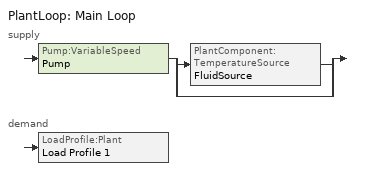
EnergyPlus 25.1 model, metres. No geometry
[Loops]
PlantLoop 'Main Loop'
 supply: Pump:VariableSpeed 'Pump' > split
  | PlantComponent:TemperatureSource 'FluidSource'
  | bypass
 demand: LoadProfile:Plant 'Load Profile 1'
[Building]
Plant Load Profile Example: North Axis {deg}=0; Terrain=Suburbs; Loads Convergence Tolerance Value {W}=0.04; Temperature Convergence Tolerance Value {deltaC}=0.04; Solar Distribution=FullInteriorAndExterior; Maximum Number of Warmup Days=25; Minimum Number of Warmup Days=6
[Site:Location]
CHICAGO_IL_USA_WMO_725300: Latitude {deg}=42; Longitude {deg}=-87.88; Time Zone {hr}=-6; Elevation {m}=190
[SizingPeriod:DesignDay] Day of Month=21; Humidity Condition Type=Wetbulb; Barometric Pressure {Pa}=99063; Rain Indicator=No; Snow Indicator=No; Daylight Saving Time Indicator=No; Solar Model Indicator=ASHRAEClearSky
Name | Month | Day Type | Maximum Dry-Bulb Temperature {C} | Daily Dry-Bulb Temperature Range {deltaC} | Wetbulb or DewPoint at Maximum Dry-Bulb {C} | Wind Speed {m/s} | Wind Direction {deg} | Sky Clearness
CHICAGO Ann Clg 1% Condns DB=>MWB | 7 | SummerDesignDay | 31.5 | 10.7 | 23 | 5.3 | 230 | 1
CHICAGO Ann Htg 99% Condns DB | 1 | WinterDesignDay | -17.3 | 0 | -17.3 | 4.9 | 270 | 0
[PlantLoop]
Main Loop: Fluid Type=WATER; Plant Equipment Operation Scheme=Main Loop Operation; Maximum Loop Temperature {C}=100; Minimum Loop Temperature {C}=3; Maximum Loop Flow Rate {m3/s}=0.003; Minimum Loop Flow Rate {m3/s}=0; Plant Loop Volume {m3}=autocalculate; Load Distribution Scheme=OPTIMAL
[SetpointManager:Scheduled]
Main Loop Setpoint Manager: Control Variable=Temperature; Schedule=Main Loop Temp Sch; Setpoint Node or NodeList=Main Loop Setpoint Node List
[PlantEquipmentOperationSchemes]
Main Loop Operation: Control Scheme 1=Purchased Only; Control Scheme 1 Schedule=AlwaysOnSchedule
[PlantEquipmentOperation:CoolingLoad]
Purchased Only: Load Range 1 Lower Limit {W}=0; Load Range 1 Upper Limit {W}=10000000; Range 1 Equipment List=Cooling Plant
[PlantEquipmentList]
Cooling Plant: FluidSource
[Pump:VariableSpeed]
Pump: Design Maximum Flow Rate {m3/s}=0.005; Design Pump Head {Pa}=300000; Design Power Consumption {W}=2250; Motor Efficiency=0.87; Fraction of Motor Inefficiencies to Fluid Stream=0; Coefficient 1 of the Part Load Performance Curve=0; Coefficient 2 of the Part Load Performance Curve=1; Coefficient 3 of the Part Load Performance Curve=0; Coefficient 4 of the Part Load Performance Curve=0; Design Minimum Flow Rate {m3/s}=0; Pump Control Type=INTERMITTENT
[Sizing:Plant]
Main Loop: Loop Type=Cooling; Design Loop Exit Temperature {C}=10; Loop Design Temperature Difference {deltaC}=4
[PlantComponent:TemperatureSource]
FluidSource: Design Volume Flow Rate {m3/s}=Autosize; Temperature Specification Type=Constant; Source Temperature {C}=8
[LoadProfile:Plant]
Load Profile 1: Load Schedule=Load Profile 1 Load Schedule; Peak Flow Rate {m3/s}=0.002; Flow Rate Fraction Schedule=Load Profile 1 Flow Frac Schedule
[Schedule:Compact]
Main Loop Temp Sch: THROUGH: 12/31, FOR: AllDays, UNTIL: 24:00, 10
AlwaysOnSchedule; Load Profile 1 Flow Frac Schedule: THROUGH: 12/31, FOR: AllDays, UNTIL: 24:00, 1
Load Profile 1 Load Schedule: THROUGH: 12/31, FOR: AllDays, UNTIL: 4:00, 0, UNTIL: 8:00, -5000, UNTIL: 9:00, -10000, UNTIL: 12:00, -15000, UNTIL: 18:00, -10000, UNTIL: 24:00, 0
